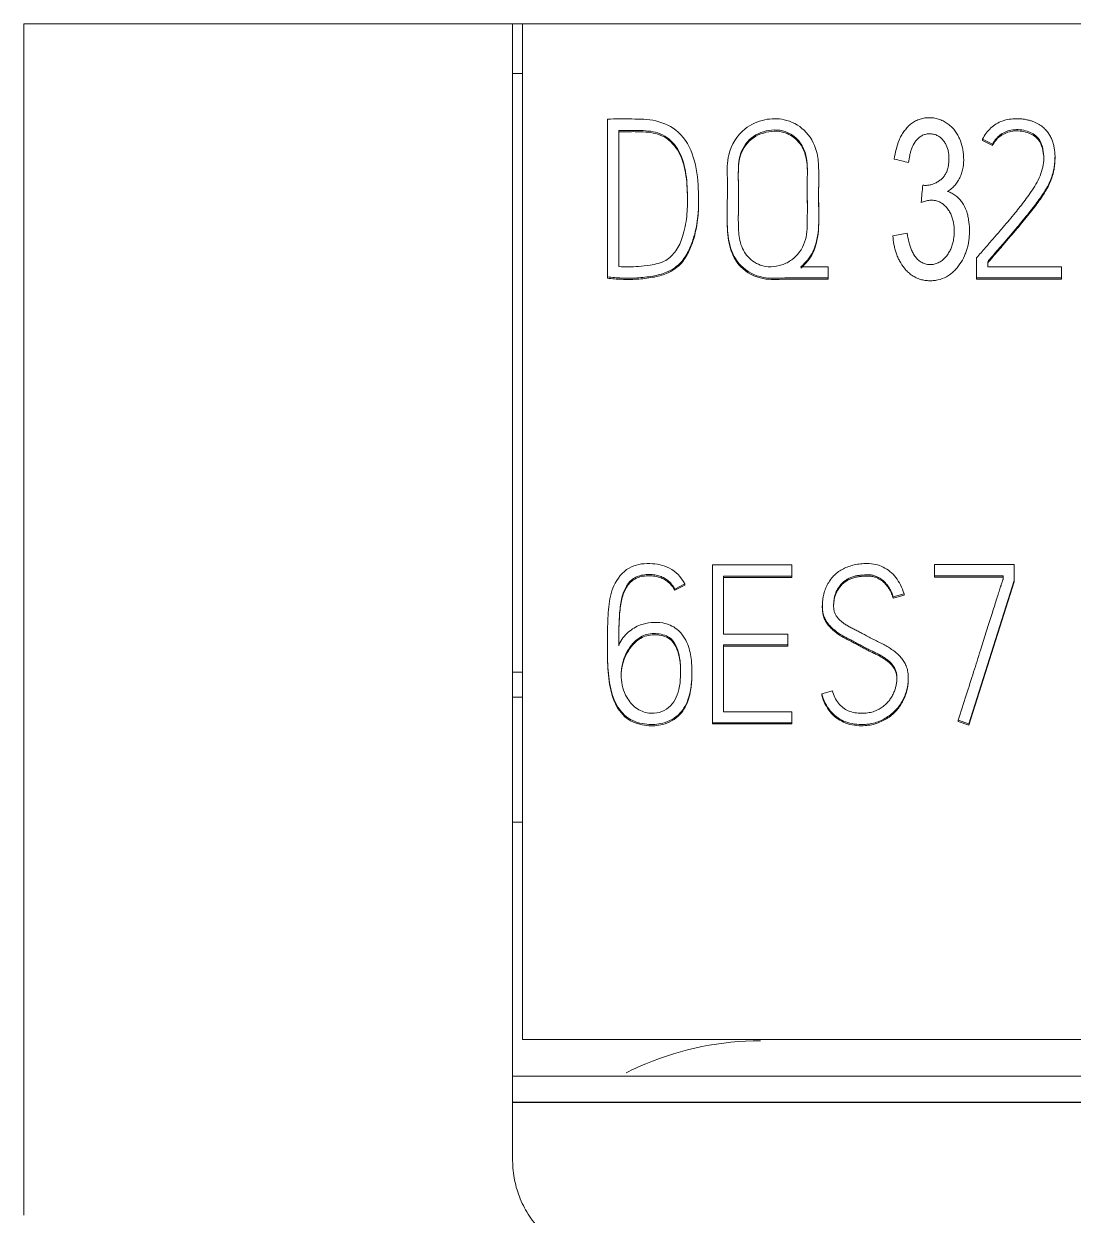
# Model space of a CAD drawing. Header units: millimetres. Extents: x 0 to 594, y 0 to 420.
# Drawn here: x 235.37 to 245.89, y 360.66 to 372.6 of the extents above; entities that cross this region are included whole.
import ezdxf

# ---------------------------------------------------------------- set-up
doc = ezdxf.new("R2010")
doc.units = ezdxf.units.MM
doc.layers.add('1', color=7, linetype='Continuous')

msp = doc.modelspace()

# ---------------------------------------------------------------- linework, layer by layer
at = {"layer": '1', "color": 7, "linetype": 'Continuous', "lineweight": 13}
for p, q in [((240.271, 372.601), (235.371, 372.601)), ((240.371, 372.601), (240.271, 372.601)), ((240.371, 362.417), (240.371, 372.601)), ((265.171, 372.601), (240.371, 372.601)), ((240.371, 372.101), (240.271, 372.101)), ((241.22, 371.644), (241.22, 370.064)), ((241.334, 371.532), (241.334, 370.167)), ((244.982, 371.444), (244.982, 371.431)), ((245.081, 371.393), (244.982, 371.444)), ((245.081, 371.381), (244.982, 371.431)), ((245.081, 371.393), (245.081, 371.381)), ((245.707, 371.252), (245.707, 371.264)), ((242.422, 371.132), (242.422, 371.119)), ((243.224, 370.989), (243.224, 370.976)), ((243.339, 371.055), (243.339, 371.068)), ((242.135, 370.826), (242.135, 370.839)), ((242.42, 370.675), (242.42, 370.662)), ((243.435, 370.165), (243.16, 370.165)), ((243.435, 370.053), (243.435, 370.165)), ((244.922, 370.053), (244.922, 370.255)), ((245.033, 370.216), (245.033, 370.163)), ((245.033, 370.163), (245.774, 370.163)), ((245.774, 370.163), (245.774, 370.053)), ((241.22, 370.064), (241.22, 370.051)), ((243.435, 370.053), (243.435, 370.04)), ((244.922, 370.053), (244.922, 370.04)), ((245.774, 370.053), (244.922, 370.053)), ((245.774, 370.04), (244.922, 370.04)), ((245.774, 370.053), (245.774, 370.04)), ((242.275, 367.176), (242.275, 365.594)), ((243.071, 367.176), (242.275, 367.176)), ((243.071, 367.064), (243.071, 367.176)), ((244.5, 367.179), (244.5, 367.066)), ((245.299, 367.179), (244.5, 367.179)), ((245.299, 367.018), (245.299, 367.179)), ((242.386, 366.483), (242.386, 367.064)), ((242.386, 367.064), (243.071, 367.064)), ((242.386, 367.051), (243.071, 367.051)), ((243.071, 367.064), (243.071, 367.051)), ((244.5, 367.066), (244.5, 367.054)), ((244.5, 367.066), (245.188, 367.066)), ((244.5, 367.054), (245.188, 367.054)), ((245.188, 367.066), (245.188, 367.035)), ((241.997, 366.987), (241.895, 366.934)), ((241.997, 366.974), (241.895, 366.922)), ((241.895, 366.934), (241.895, 366.922)), ((241.997, 366.987), (241.997, 366.974)), ((244.844, 365.583), (245.299, 367.018)), ((244.844, 365.57), (245.299, 367.005)), ((245.299, 367.018), (245.299, 367.005)), ((244.194, 366.886), (244.085, 366.855)), ((244.194, 366.873), (244.085, 366.842)), ((244.085, 366.855), (244.085, 366.842)), ((244.194, 366.886), (244.194, 366.873)), ((243.375, 366.766), (243.375, 366.753)), ((243.029, 366.483), (242.386, 366.483)), ((243.029, 366.373), (243.029, 366.483)), ((241.22, 366.391), (241.22, 366.379)), ((242.386, 365.704), (242.386, 366.373)), ((242.386, 366.373), (243.029, 366.373)), ((242.386, 366.36), (243.029, 366.36)), ((243.029, 366.373), (243.029, 366.36)), ((240.271, 366.101), (240.371, 366.101)), ((242.068, 366.089), (242.068, 366.102)), ((244.236, 366.028), (244.236, 366.04)), ((240.371, 365.851), (240.271, 365.851)), ((243.369, 365.882), (243.477, 365.913)), ((243.369, 365.882), (243.369, 365.869)), ((243.071, 365.704), (242.386, 365.704)), ((243.071, 365.594), (243.071, 365.704)), ((244.738, 365.618), (244.738, 365.605)), ((244.738, 365.618), (244.844, 365.583)), ((242.275, 365.594), (243.071, 365.594)), ((242.275, 365.594), (242.275, 365.581)), ((242.275, 365.581), (243.071, 365.581)), ((243.071, 365.594), (243.071, 365.581)), ((244.738, 365.605), (244.844, 365.57)), ((244.844, 365.583), (244.844, 365.57)), ((240.371, 364.595), (240.271, 364.595)), ((265.171, 362.417), (240.371, 362.417)), ((265.271, 362.05), (240.271, 362.05)), ((240.271, 361.786), (240.271, 361.2))]:
    msp.add_line(p, q, dxfattribs=at)
at = {"layer": '1', "color": 7, "linetype": 'Continuous', "lineweight": 25}
msp.add_line((265.271, 361.786), (240.271, 361.786), dxfattribs=at)
at = {"layer": '1', "color": 7, "linetype": 'Continuous', "lineweight": 13}
for points, knots in [([(235.371, 372.601), (235.371, 371.516), (235.371, 367.911), (235.371, 363.929), (235.371, 361.031), (235.371, 360.656)], [0, 0, 0, 0, 0.272684, 0.906013, 1, 1, 1, 1]), ([(240.271, 372.601), (240.271, 371.516), (240.271, 367.913), (240.271, 364.307), (240.271, 361.786)], [0, 0, 0, 0, 0.301146, 1, 1, 1, 1]), ([(241.22, 370.064), (241.268, 370.058), (241.366, 370.05), (241.518, 370.05), (241.67, 370.068), (241.831, 370.105), (241.965, 370.2), (242.044, 370.336), (242.1, 370.489), (242.136, 370.694), (242.137, 370.963), (242.104, 371.258), (241.962, 371.526), (241.711, 371.645), (241.464, 371.646), (241.302, 371.649), (241.22, 371.644)], [0, 0, 0, 0, 0.048928, 0.10152, 0.156673, 0.206259, 0.270351, 0.31956, 0.366981, 0.439378, 0.534587, 0.645045, 0.746603, 0.832762, 0.916147, 1, 1, 1, 1]), ([(243.16, 370.165), (243.211, 370.21), (243.308, 370.326), (243.348, 370.584), (243.333, 370.866), (243.344, 371.116), (243.324, 371.351), (243.214, 371.546), (243.007, 371.654), (242.787, 371.651), (242.561, 371.549), (242.415, 371.315), (242.424, 371.067), (242.424, 370.825), (242.415, 370.582), (242.445, 370.343), (242.56, 370.146), (242.767, 370.039), (242.976, 370.055), (243.193, 370.052), (243.339, 370.053), (243.435, 370.053)], [0, 0, 0, 0, 0.043075, 0.102648, 0.168978, 0.235307, 0.271956, 0.327443, 0.378109, 0.421433, 0.470555, 0.539532, 0.59211, 0.636178, 0.703998, 0.756984, 0.796657, 0.853885, 0.901986, 0.93541, 1, 1, 1, 1]), ([(244.096, 371.245), (244.1, 371.277), (244.106, 371.309), (244.122, 371.373), (244.132, 371.404), (244.151, 371.449), (244.158, 371.464), (244.174, 371.493), (244.183, 371.507), (244.202, 371.533), (244.212, 371.546), (244.234, 371.571), (244.258, 371.594), (244.285, 371.613), (244.306, 371.625), (244.314, 371.629), (244.329, 371.636), (244.352, 371.645), (244.375, 371.652), (244.4, 371.656), (244.408, 371.657), (244.425, 371.659), (244.433, 371.659), (244.458, 371.66), (244.474, 371.659), (244.499, 371.656), (244.507, 371.654), (244.523, 371.651), (244.547, 371.644), (244.57, 371.635), (244.592, 371.624), (244.6, 371.62), (244.614, 371.611), (244.621, 371.607), (244.641, 371.593), (244.654, 371.582), (244.672, 371.565), (244.678, 371.559), (244.689, 371.547), (244.705, 371.528), (244.719, 371.508), (244.735, 371.48), (244.743, 371.465), (244.763, 371.42), (244.773, 371.389), (244.784, 371.341), (244.786, 371.325), (244.79, 371.292), (244.791, 371.276), (244.793, 371.227), (244.791, 371.194), (244.784, 371.154), (244.782, 371.145), (244.778, 371.129), (244.772, 371.105), (244.764, 371.082), (244.754, 371.06), (244.75, 371.053), (244.743, 371.038), (244.739, 371.031), (244.726, 371.01), (244.706, 370.983), (244.683, 370.96), (244.658, 370.938), (244.645, 370.928), (244.631, 370.919)], [0, 0, 0, 0, 0.0625, 0.0625, 0.125, 0.125, 0.15625, 0.15625, 0.1875, 0.1875, 0.21875, 0.21875, 0.25, 0.28125, 0.28125, 0.296875, 0.296875, 0.3125, 0.34375, 0.34375, 0.359375, 0.359375, 0.375, 0.375, 0.40625, 0.40625, 0.421875, 0.421875, 0.4375, 0.46875, 0.46875, 0.484375, 0.484375, 0.5, 0.5, 0.53125, 0.53125, 0.546875, 0.546875, 0.5625, 0.59375, 0.59375, 0.625, 0.625, 0.6875, 0.6875, 0.71875, 0.71875, 0.75, 0.75, 0.8125, 0.8125, 0.828125, 0.828125, 0.84375, 0.875, 0.875, 0.890625, 0.890625, 0.90625, 0.90625, 0.9375, 0.96875, 0.96875, 1, 1, 1, 1]), ([(244.982, 371.444), (245.001, 371.487), (245.057, 371.562), (245.179, 371.637), (245.287, 371.65), (245.363, 371.648), (245.402, 371.644), (245.438, 371.636), (245.471, 371.627), (245.501, 371.616), (245.528, 371.603), (245.553, 371.589), (245.575, 371.574), (245.594, 371.558), (245.611, 371.541), (245.626, 371.525), (245.643, 371.502), (245.662, 371.472), (245.68, 371.433), (245.692, 371.392), (245.701, 371.351), (245.706, 371.308), (245.708, 371.267), (245.707, 371.228), (245.703, 371.19), (245.698, 371.154), (245.69, 371.118), (245.681, 371.084), (245.667, 371.045), (245.648, 370.999), (245.618, 370.945), (245.581, 370.886), (245.538, 370.824), (245.488, 370.758), (245.433, 370.689), (245.374, 370.616), (245.311, 370.541), (245.244, 370.462), (245.175, 370.382), (245.104, 370.299), (245.057, 370.244), (245.033, 370.216)], [0, 0, 0, 0, 0.061339, 0.118477, 0.180647, 0.199061, 0.216082, 0.231833, 0.246526, 0.260308, 0.273254, 0.285426, 0.29689, 0.307753, 0.31802, 0.327627, 0.336606, 0.355189, 0.37361, 0.392165, 0.410785, 0.42927, 0.447741, 0.464235, 0.480574, 0.496814, 0.51268, 0.527892, 0.542508, 0.566365, 0.593275, 0.623397, 0.656474, 0.692185, 0.730563, 0.771282, 0.814001, 0.858722, 0.904903, 0.951996, 1, 1, 1, 1]), ([(241.334, 370.167), (241.4, 370.163), (241.506, 370.163), (241.664, 370.181), (241.806, 370.212), (241.918, 370.325), (241.985, 370.481), (242.021, 370.667), (242.026, 370.888), (242.013, 371.119), (241.946, 371.347), (241.784, 371.507), (241.592, 371.534), (241.445, 371.532), (241.363, 371.532), (241.334, 371.532)], [0, 0, 0, 0, 0.085013, 0.135874, 0.205821, 0.265138, 0.333279, 0.422662, 0.50952, 0.618636, 0.722487, 0.80996, 0.894466, 0.962458, 1, 1, 1, 1]), ([(242.023, 370.822), (242.023, 370.834), (242.023, 370.93), (242.013, 371.107), (241.946, 371.334), (241.784, 371.495), (241.592, 371.521), (241.445, 371.519), (241.363, 371.519), (241.334, 371.519)], [0, 0, 0, 0, 0.030851, 0.246457, 0.451657, 0.624495, 0.791473, 0.92582, 1, 1, 1, 1]), ([(242.784, 371.519), (242.749, 371.508), (242.648, 371.461), (242.555, 371.335), (242.529, 371.152), (242.536, 370.971), (242.534, 370.771), (242.532, 370.59), (242.538, 370.425), (242.606, 370.27), (242.764, 370.155), (242.939, 370.162), (243.105, 370.247), (243.22, 370.405), (243.225, 370.628), (243.225, 370.846), (243.223, 371.062), (243.229, 371.266), (243.15, 371.437), (243.022, 371.524), (242.893, 371.542), (242.819, 371.53), (242.784, 371.519)], [0, 0, 0, 0, 0.03125, 0.09375, 0.125, 0.1875, 0.25, 0.296875, 0.34375, 0.390625, 0.4375, 0.5, 0.53125, 0.59375, 0.65625, 0.71875, 0.78125, 0.84375, 0.890625, 0.9375, 0.96875, 1, 1, 1, 1]), ([(242.784, 371.506), (242.749, 371.496), (242.648, 371.448), (242.555, 371.323), (242.529, 371.14), (242.536, 370.958), (242.534, 370.777), (242.533, 370.67), (242.533, 370.635)], [0, 0, 0, 0, 0.111489, 0.334467, 0.445956, 0.668934, 0.891911, 1, 1, 1, 1]), ([(243.225, 371.11), (243.225, 371.163), (243.22, 371.272), (243.15, 371.425), (243.022, 371.512), (242.893, 371.529), (242.819, 371.517), (242.784, 371.506)], [0, 0, 0, 0, 0.226006, 0.458204, 0.690402, 0.845201, 1, 1, 1, 1]), ([(244.382, 370.983), (244.388, 370.982), (244.394, 370.981), (244.403, 370.98), (244.406, 370.98), (244.412, 370.98), (244.422, 370.981), (244.431, 370.982), (244.443, 370.983), (244.449, 370.984), (244.467, 370.988), (244.479, 370.992), (244.502, 371.001), (244.513, 371.006), (244.535, 371.018), (244.545, 371.025), (244.559, 371.036), (244.564, 371.04), (244.573, 371.048), (244.578, 371.052), (244.591, 371.066), (244.598, 371.075), (244.611, 371.096), (244.617, 371.107), (244.626, 371.129), (244.63, 371.141), (244.636, 371.164), (244.638, 371.176), (244.642, 371.2), (244.643, 371.212), (244.644, 371.236), (244.644, 371.248), (244.644, 371.272), (244.643, 371.284), (244.64, 371.308), (244.638, 371.321), (244.629, 371.356), (244.62, 371.379), (244.602, 371.411), (244.595, 371.421), (244.58, 371.44), (244.572, 371.449), (244.553, 371.466), (244.543, 371.473), (244.522, 371.484), (244.51, 371.489), (244.486, 371.495), (244.474, 371.497), (244.449, 371.498), (244.437, 371.498), (244.413, 371.494), (244.4, 371.491), (244.378, 371.482), (244.367, 371.476), (244.352, 371.465), (244.347, 371.461), (244.337, 371.453), (244.333, 371.449), (244.32, 371.436), (244.312, 371.427), (244.291, 371.396), (244.281, 371.375), (244.268, 371.341), (244.264, 371.329), (244.257, 371.305), (244.254, 371.294), (244.247, 371.258), (244.243, 371.234), (244.24, 371.21)], [0, 0, 0, 0, 0.015625, 0.015625, 0.023437, 0.023437, 0.03125, 0.046875, 0.046875, 0.0625, 0.0625, 0.09375, 0.09375, 0.125, 0.125, 0.15625, 0.15625, 0.171875, 0.171875, 0.1875, 0.1875, 0.21875, 0.21875, 0.25, 0.25, 0.28125, 0.28125, 0.3125, 0.3125, 0.34375, 0.34375, 0.375, 0.375, 0.40625, 0.40625, 0.4375, 0.4375, 0.5, 0.5, 0.53125, 0.53125, 0.5625, 0.5625, 0.59375, 0.59375, 0.625, 0.625, 0.65625, 0.65625, 0.6875, 0.6875, 0.71875, 0.71875, 0.75, 0.75, 0.765625, 0.765625, 0.78125, 0.78125, 0.8125, 0.8125, 0.875, 0.875, 0.90625, 0.90625, 0.9375, 0.9375, 1, 1, 1, 1]), ([(244.922, 370.255), (244.951, 370.289), (245.006, 370.353), (245.09, 370.448), (245.185, 370.559), (245.289, 370.68), (245.397, 370.817), (245.498, 370.956), (245.583, 371.115), (245.606, 371.297), (245.555, 371.469), (245.408, 371.54), (245.273, 371.546), (245.148, 371.493), (245.1, 371.431), (245.081, 371.393)], [0, 0, 0, 0, 0.068794, 0.128406, 0.193582, 0.291346, 0.373604, 0.45943, 0.554437, 0.645803, 0.738171, 0.803969, 0.878932, 0.940491, 1, 1, 1, 1]), ([(245.595, 371.247), (245.595, 371.26), (245.591, 371.334), (245.555, 371.456), (245.408, 371.527), (245.273, 371.533), (245.148, 371.48), (245.1, 371.418), (245.081, 371.381)], [0, 0, 0, 0, 0.051721, 0.299015, 0.475174, 0.675868, 0.840679, 1, 1, 1, 1]), ([(245.707, 371.253), (245.707, 371.253), (245.707, 371.241), (245.707, 371.215), (245.703, 371.178), (245.698, 371.141), (245.69, 371.105), (245.681, 371.072), (245.667, 371.033), (245.648, 370.986), (245.618, 370.932), (245.581, 370.873), (245.538, 370.811), (245.488, 370.745), (245.433, 370.676), (245.374, 370.603), (245.311, 370.528), (245.244, 370.45), (245.175, 370.369), (245.104, 370.287), (245.057, 370.231), (245.033, 370.203)], [0, 0, 0, 0, 0.000351, 0.030208, 0.059783, 0.089178, 0.117897, 0.145433, 0.17189, 0.215074, 0.263783, 0.318309, 0.378181, 0.442821, 0.512289, 0.585996, 0.663321, 0.744272, 0.827864, 0.913107, 1, 1, 1, 1]), ([(242.422, 371.118), (242.422, 371.093), (242.424, 371.035), (242.424, 370.978), (242.424, 370.946)], [0, 0, 0, 0, 0.44169, 1, 1, 1, 1]), ([(243.16, 370.152), (243.211, 370.197), (243.308, 370.314), (243.348, 370.572), (243.334, 370.823), (243.339, 370.988), (243.339, 371.055)], [0, 0, 0, 0, 0.200742, 0.478373, 0.787489, 1, 1, 1, 1]), ([(243.225, 370.746), (243.225, 370.775), (243.224, 370.852), (243.224, 370.928), (243.224, 370.976)], [0, 0, 0, 0, 0.379538, 1, 1, 1, 1]), ([(244.631, 370.919), (244.646, 370.915), (244.667, 370.906), (244.688, 370.894), (244.701, 370.886), (244.707, 370.881), (244.726, 370.867), (244.737, 370.857), (244.753, 370.839), (244.758, 370.833), (244.768, 370.821), (244.773, 370.815), (244.794, 370.782), (244.808, 370.755), (244.824, 370.711), (244.828, 370.696), (244.836, 370.666), (244.839, 370.651), (244.846, 370.605), (244.849, 370.575), (244.85, 370.528), (244.85, 370.513), (244.849, 370.482), (244.848, 370.466), (244.843, 370.421), (244.838, 370.39), (244.826, 370.346), (244.822, 370.331), (244.811, 370.302), (244.806, 370.287), (244.787, 370.245), (244.771, 370.218), (244.745, 370.18), (244.736, 370.167), (244.716, 370.143), (244.695, 370.12), (244.671, 370.1), (244.652, 370.086), (244.646, 370.082), (244.633, 370.073), (244.626, 370.069), (244.592, 370.05), (244.563, 370.04), (244.525, 370.031), (244.517, 370.03), (244.502, 370.027), (244.494, 370.027), (244.471, 370.025), (244.455, 370.024), (244.432, 370.025), (244.424, 370.026), (244.408, 370.028), (244.4, 370.029), (244.377, 370.033), (244.347, 370.041), (244.319, 370.053), (244.298, 370.064), (244.291, 370.068), (244.278, 370.076), (244.259, 370.089), (244.241, 370.104), (244.219, 370.126), (244.208, 370.138), (244.198, 370.15)], [0, 0, 0, 0, 0.03125, 0.046875, 0.046875, 0.0625, 0.0625, 0.09375, 0.09375, 0.109375, 0.109375, 0.125, 0.125, 0.1875, 0.1875, 0.21875, 0.21875, 0.25, 0.25, 0.3125, 0.3125, 0.34375, 0.34375, 0.375, 0.375, 0.4375, 0.4375, 0.46875, 0.46875, 0.5, 0.5, 0.5625, 0.5625, 0.59375, 0.59375, 0.625, 0.65625, 0.65625, 0.671875, 0.671875, 0.6875, 0.6875, 0.75, 0.75, 0.765625, 0.765625, 0.78125, 0.78125, 0.8125, 0.8125, 0.828125, 0.828125, 0.84375, 0.84375, 0.875, 0.90625, 0.90625, 0.921875, 0.921875, 0.9375, 0.96875, 0.96875, 1, 1, 1, 1]), ([(241.22, 370.051), (241.268, 370.045), (241.366, 370.037), (241.518, 370.038), (241.67, 370.055), (241.831, 370.093), (241.965, 370.187), (242.044, 370.323), (242.1, 370.477), (242.13, 370.646), (242.135, 370.771), (242.135, 370.827)], [0, 0, 0, 0, 0.098443, 0.204258, 0.315227, 0.414995, 0.543949, 0.642959, 0.738369, 0.884032, 1, 1, 1, 1]), ([(244.226, 370.501), (244.23, 370.472), (244.235, 370.443), (244.246, 370.4), (244.25, 370.386), (244.259, 370.358), (244.264, 370.344), (244.276, 370.317), (244.282, 370.304), (244.293, 370.285), (244.297, 370.278), (244.306, 370.266), (244.31, 370.26), (244.325, 370.244), (244.336, 370.233), (244.353, 370.22), (244.359, 370.215), (244.372, 370.208), (244.379, 370.204), (244.392, 370.198), (244.399, 370.196), (244.414, 370.192), (244.428, 370.189), (244.443, 370.187), (244.458, 370.187), (244.466, 370.187), (244.488, 370.189), (244.503, 370.192), (244.524, 370.199), (244.531, 370.202), (244.544, 370.208), (244.551, 370.212), (244.57, 370.224), (244.581, 370.233), (244.603, 370.253), (244.613, 370.264), (244.631, 370.288), (244.639, 370.3), (244.654, 370.326), (244.667, 370.352), (244.676, 370.38), (244.682, 370.401), (244.684, 370.408), (244.688, 370.423), (244.689, 370.43), (244.695, 370.466), (244.697, 370.495), (244.697, 370.539), (244.696, 370.554), (244.694, 370.583), (244.689, 370.612), (244.682, 370.64), (244.676, 370.661), (244.673, 370.668), (244.668, 370.682), (244.665, 370.689), (244.655, 370.709), (244.648, 370.722), (244.635, 370.74), (244.631, 370.746), (244.622, 370.757), (244.617, 370.763), (244.602, 370.779), (244.591, 370.789), (244.573, 370.802), (244.566, 370.806), (244.553, 370.813), (244.547, 370.816), (244.526, 370.824), (244.512, 370.828), (244.49, 370.831), (244.482, 370.832), (244.467, 370.832), (244.46, 370.832), (244.445, 370.831), (244.438, 370.83), (244.423, 370.827), (244.416, 370.825), (244.394, 370.82), (244.38, 370.815), (244.366, 370.81)], [0, 0, 0, 0, 0.0625, 0.0625, 0.09375, 0.09375, 0.125, 0.125, 0.15625, 0.15625, 0.171875, 0.171875, 0.1875, 0.1875, 0.21875, 0.21875, 0.234375, 0.234375, 0.25, 0.25, 0.265625, 0.265625, 0.28125, 0.296875, 0.296875, 0.3125, 0.3125, 0.34375, 0.34375, 0.359375, 0.359375, 0.375, 0.375, 0.40625, 0.40625, 0.4375, 0.4375, 0.46875, 0.46875, 0.5, 0.53125, 0.53125, 0.546875, 0.546875, 0.5625, 0.5625, 0.625, 0.625, 0.65625, 0.65625, 0.6875, 0.71875, 0.71875, 0.734375, 0.734375, 0.75, 0.75, 0.78125, 0.78125, 0.796875, 0.796875, 0.8125, 0.8125, 0.84375, 0.84375, 0.859375, 0.859375, 0.875, 0.875, 0.90625, 0.90625, 0.921875, 0.921875, 0.9375, 0.9375, 0.953125, 0.953125, 0.96875, 0.96875, 1, 1, 1, 1]), ([(242.42, 370.662), (242.42, 370.624), (242.423, 370.507), (242.445, 370.33), (242.56, 370.133), (242.767, 370.026), (242.976, 370.042), (243.193, 370.039), (243.339, 370.04), (243.435, 370.04)], [0, 0, 0, 0, 0.081096, 0.245586, 0.368745, 0.546401, 0.695727, 0.799486, 1, 1, 1, 1]), ([(244.198, 370.15), (244.18, 370.173), (244.163, 370.197), (244.143, 370.236), (244.136, 370.249), (244.125, 370.276), (244.119, 370.29), (244.11, 370.318), (244.106, 370.332), (244.099, 370.36), (244.095, 370.374), (244.087, 370.417), (244.084, 370.446), (244.082, 370.475)], [0, 0, 0, 0, 0.25, 0.25, 0.375, 0.375, 0.5, 0.5, 0.625, 0.625, 0.75, 0.75, 1, 1, 1, 1]), ([(241.334, 366.377), (241.359, 366.426), (241.42, 366.502), (241.539, 366.579), (241.662, 366.601), (241.789, 366.6), (241.938, 366.538), (242.034, 366.387), (242.069, 366.206), (242.071, 366.025), (242.044, 365.841), (241.958, 365.671), (241.791, 365.579), (241.606, 365.569), (241.417, 365.622), (241.281, 365.799), (241.23, 366.028), (241.219, 366.276), (241.22, 366.52), (241.23, 366.752), (241.269, 366.977), (241.418, 367.165), (241.643, 367.203), (241.86, 367.157), (241.956, 367.057), (241.997, 366.987)], [0, 0, 0, 0, 0.03564, 0.067865, 0.092923, 0.119268, 0.154068, 0.197126, 0.234707, 0.279879, 0.320329, 0.360962, 0.405677, 0.442102, 0.485709, 0.532505, 0.586175, 0.644312, 0.701767, 0.753421, 0.803151, 0.856352, 0.904259, 0.950465, 1, 1, 1, 1]), ([(243.477, 365.913), (243.486, 365.868), (243.526, 365.786), (243.634, 365.701), (243.744, 365.686), (243.828, 365.691), (243.884, 365.702), (243.933, 365.723), (243.976, 365.749), (244.013, 365.779), (244.044, 365.813), (244.069, 365.849), (244.09, 365.888), (244.105, 365.928), (244.115, 365.967), (244.122, 366.005), (244.124, 366.043), (244.121, 366.082), (244.111, 366.121), (244.094, 366.154), (244.071, 366.184), (244.044, 366.211), (244.013, 366.235), (243.978, 366.258), (243.94, 366.28), (243.898, 366.3), (243.855, 366.32), (243.811, 366.342), (243.765, 366.367), (243.719, 366.392), (243.672, 366.417), (243.625, 366.441), (243.58, 366.465), (243.538, 366.491), (243.499, 366.52), (243.464, 366.55), (243.434, 366.584), (243.408, 366.621), (243.389, 366.663), (243.377, 366.711), (243.374, 366.766), (243.378, 366.824), (243.388, 366.883), (243.406, 366.939), (243.43, 366.989), (243.461, 367.035), (243.496, 367.075), (243.538, 367.11), (243.586, 367.139), (243.639, 367.161), (243.696, 367.178), (243.759, 367.187), (243.83, 367.191), (243.908, 367.184), (243.986, 367.157), (244.056, 367.112), (244.115, 367.051), (244.162, 366.974), (244.185, 366.916), (244.194, 366.886)], [0, 0, 0, 0, 0.042395, 0.079774, 0.121236, 0.140075, 0.157254, 0.173247, 0.188397, 0.202796, 0.216711, 0.230265, 0.243508, 0.256652, 0.269293, 0.280934, 0.291684, 0.304893, 0.316879, 0.328106, 0.339273, 0.350814, 0.362909, 0.375637, 0.388999, 0.403044, 0.417696, 0.432849, 0.448511, 0.464937, 0.481153, 0.497163, 0.51278, 0.527863, 0.542482, 0.556645, 0.570443, 0.584077, 0.597961, 0.612786, 0.629037, 0.64828, 0.666584, 0.684253, 0.701354, 0.717933, 0.734308, 0.750738, 0.767515, 0.784992, 0.803232, 0.822275, 0.842375, 0.868294, 0.892965, 0.917787, 0.943448, 0.970498, 1, 1, 1, 1]), ([(241.895, 366.934), (241.887, 366.949), (241.87, 366.978), (241.835, 367.015), (241.794, 367.044), (241.747, 367.064), (241.696, 367.077), (241.638, 367.081), (241.577, 367.077), (241.519, 367.061), (241.471, 367.034), (241.433, 366.996), (241.402, 366.949), (241.378, 366.893), (241.36, 366.828), (241.348, 366.754), (241.341, 366.672), (241.337, 366.581), (241.334, 366.482), (241.334, 366.413), (241.334, 366.377)], [0, 0, 0, 0, 0.043481, 0.085549, 0.127923, 0.170971, 0.214845, 0.260884, 0.317917, 0.367656, 0.41257, 0.456833, 0.503792, 0.555243, 0.612421, 0.675966, 0.746378, 0.823872, 0.908402, 1, 1, 1, 1]), ([(241.895, 366.922), (241.887, 366.937), (241.87, 366.965), (241.835, 367.002), (241.794, 367.031), (241.747, 367.052), (241.696, 367.064), (241.638, 367.068), (241.577, 367.064), (241.519, 367.049), (241.471, 367.021), (241.433, 366.983), (241.402, 366.937), (241.378, 366.88), (241.36, 366.815), (241.348, 366.741), (241.341, 366.659), (241.337, 366.568), (241.334, 366.469), (241.334, 366.4), (241.334, 366.365)], [0, 0, 0, 0, 0.043481, 0.085549, 0.127923, 0.170971, 0.214845, 0.260884, 0.317917, 0.367656, 0.41257, 0.456833, 0.503792, 0.555243, 0.612421, 0.675966, 0.746378, 0.823872, 0.908402, 1, 1, 1, 1]), ([(244.085, 366.855), (244.083, 366.862), (244.078, 366.877), (244.069, 366.9), (244.058, 366.925), (244.044, 366.95), (244.027, 366.974), (244.008, 366.997), (243.986, 367.019), (243.96, 367.038), (243.931, 367.055), (243.899, 367.068), (243.862, 367.076), (243.828, 367.078), (243.795, 367.076), (243.763, 367.073), (243.727, 367.069), (243.69, 367.061), (243.652, 367.047), (243.616, 367.027), (243.582, 367.002), (243.552, 366.969), (243.524, 366.931), (243.503, 366.883), (243.491, 366.826), (243.487, 366.772), (243.49, 366.727), (243.499, 366.694), (243.514, 366.664), (243.535, 366.638), (243.559, 366.613), (243.587, 366.591), (243.62, 366.57), (243.655, 366.55), (243.693, 366.53), (243.734, 366.51), (243.776, 366.488), (243.821, 366.465), (243.868, 366.439), (243.917, 366.414), (243.966, 366.39), (244.014, 366.365), (244.059, 366.337), (244.101, 366.308), (244.139, 366.275), (244.172, 366.238), (244.2, 366.197), (244.222, 366.151), (244.234, 366.098), (244.238, 366.041), (244.234, 365.983), (244.223, 365.926), (244.205, 365.871), (244.181, 365.817), (244.15, 365.767), (244.113, 365.721), (244.07, 365.681), (244.02, 365.645), (243.964, 365.615), (243.904, 365.592), (243.837, 365.579), (243.76, 365.574), (243.675, 365.581), (243.588, 365.607), (243.513, 365.652), (243.45, 365.713), (243.401, 365.791), (243.378, 365.851), (243.369, 365.882)], [0, 0, 0, 0, 0.006902, 0.014527, 0.0229, 0.03171, 0.040697, 0.049939, 0.059406, 0.069126, 0.079243, 0.089792, 0.100957, 0.11302, 0.121351, 0.131067, 0.142193, 0.154038, 0.166072, 0.178522, 0.191399, 0.204849, 0.219214, 0.234859, 0.25249, 0.272668, 0.283841, 0.294211, 0.304173, 0.314215, 0.324636, 0.335605, 0.347264, 0.35967, 0.372854, 0.386723, 0.401163, 0.416176, 0.433071, 0.449927, 0.466747, 0.483271, 0.499286, 0.514866, 0.530063, 0.545048, 0.560066, 0.575472, 0.591898, 0.609868, 0.627376, 0.645005, 0.66302, 0.681094, 0.698922, 0.71679, 0.734853, 0.753306, 0.772468, 0.792214, 0.812556, 0.833938, 0.86301, 0.889874, 0.915888, 0.942166, 0.969784, 1, 1, 1, 1]), ([(244.085, 366.842), (244.083, 366.849), (244.078, 366.864), (244.069, 366.888), (244.058, 366.912), (244.044, 366.937), (244.027, 366.961), (244.008, 366.985), (243.986, 367.006), (243.96, 367.026), (243.931, 367.042), (243.899, 367.056), (243.862, 367.063), (243.828, 367.065), (243.795, 367.064), (243.763, 367.061), (243.727, 367.056), (243.69, 367.048), (243.652, 367.034), (243.616, 367.015), (243.582, 366.989), (243.552, 366.957), (243.524, 366.918), (243.503, 366.87), (243.491, 366.815), (243.488, 366.777), (243.488, 366.758)], [0, 0, 0, 0, 0.025535, 0.053746, 0.084726, 0.117324, 0.150572, 0.184768, 0.219795, 0.255756, 0.293187, 0.332218, 0.373527, 0.418158, 0.448979, 0.484928, 0.526094, 0.569916, 0.614442, 0.660505, 0.708148, 0.757909, 0.811058, 0.868941, 0.934177, 1, 1, 1, 1]), ([(245.188, 367.035), (245.187, 367.032), (245.183, 367.022), (245.176, 367), (245.165, 366.966), (245.15, 366.921), (245.133, 366.867), (245.113, 366.804), (245.091, 366.734), (245.067, 366.658), (245.041, 366.578), (245.015, 366.493), (244.987, 366.407), (244.946, 366.277), (244.89, 366.098), (244.816, 365.864), (244.764, 365.702), (244.738, 365.618)], [0, 0, 0, 0, 0.006664, 0.022274, 0.046836, 0.07897, 0.117297, 0.161819, 0.211415, 0.264968, 0.322476, 0.382404, 0.443215, 0.50491, 0.65714, 0.82217, 1, 1, 1, 1]), ([(244.123, 366.03), (244.123, 366.043), (244.121, 366.07), (244.111, 366.108), (244.094, 366.142), (244.071, 366.171), (244.044, 366.198), (244.013, 366.222), (243.978, 366.245), (243.94, 366.267), (243.898, 366.287), (243.855, 366.307), (243.811, 366.33), (243.765, 366.354), (243.719, 366.38), (243.672, 366.405), (243.625, 366.428), (243.58, 366.452), (243.538, 366.479), (243.499, 366.507), (243.464, 366.538), (243.434, 366.572), (243.408, 366.609), (243.389, 366.65), (243.377, 366.698), (243.375, 366.735), (243.375, 366.756), (243.375, 366.759)], [0, 0, 0, 0, 0.037363, 0.072654, 0.105707, 0.138586, 0.172568, 0.20818, 0.245654, 0.284995, 0.326348, 0.369486, 0.414101, 0.460216, 0.508578, 0.556324, 0.603462, 0.649443, 0.693851, 0.736893, 0.778592, 0.819218, 0.85936, 0.900239, 0.943889, 0.991738, 1, 1, 1, 1]), ([(241.704, 366.487), (241.655, 366.489), (241.563, 366.472), (241.437, 366.36), (241.367, 366.209), (241.352, 366.024), (241.392, 365.863), (241.5, 365.734), (241.655, 365.668), (241.856, 365.72), (241.941, 365.903), (241.958, 366.086), (241.952, 366.269), (241.882, 366.454), (241.753, 366.485), (241.704, 366.487)], [0, 0, 0, 0, 0.0625, 0.125, 0.21875, 0.28125, 0.375, 0.4375, 0.5, 0.59375, 0.6875, 0.75, 0.84375, 0.9375, 1, 1, 1, 1]), ([(241.704, 366.475), (241.655, 366.477), (241.563, 366.459), (241.437, 366.347), (241.371, 366.205), (241.359, 366.1), (241.359, 366.063)], [0, 0, 0, 0, 0.232842, 0.465685, 0.814948, 1, 1, 1, 1]), ([(241.955, 366.101), (241.955, 366.153), (241.946, 366.273), (241.882, 366.441), (241.753, 366.473), (241.704, 366.475)], [0, 0, 0, 0, 0.310868, 0.724347, 1, 1, 1, 1]), ([(242.068, 366.091), (242.068, 366.062), (242.065, 365.975), (242.044, 365.829), (241.958, 365.658), (241.791, 365.566), (241.606, 365.556), (241.417, 365.61), (241.281, 365.787), (241.23, 366.016), (241.221, 366.217), (241.22, 366.34), (241.22, 366.379)], [0, 0, 0, 0, 0.047379, 0.146039, 0.245143, 0.354204, 0.443047, 0.549405, 0.663541, 0.794443, 0.936242, 1, 1, 1, 1]), ([(244.236, 366.029), (244.236, 366.029), (244.236, 366.009), (244.234, 365.971), (244.223, 365.914), (244.205, 365.858), (244.181, 365.804), (244.15, 365.754), (244.113, 365.709), (244.07, 365.668), (244.02, 365.632), (243.964, 365.603), (243.904, 365.58), (243.837, 365.566), (243.76, 365.561), (243.675, 365.568), (243.588, 365.595), (243.513, 365.639), (243.45, 365.701), (243.401, 365.779), (243.378, 365.838), (243.369, 365.869)], [0, 0, 0, 0, 0.001261, 0.046083, 0.091213, 0.137331, 0.183601, 0.229241, 0.274983, 0.321224, 0.368462, 0.417518, 0.468068, 0.520144, 0.574882, 0.649305, 0.718077, 0.784672, 0.851944, 0.922648, 1, 1, 1, 1]), ([(242.754, 362.405), (242.36, 362.405), (241.897, 362.31), (241.474, 362.117), (241.41, 362.085)], [0, 0, 0, 0, 0.846072, 1, 1, 1, 1]), ([(240.271, 361.2), (240.271, 361.135), (240.278, 361.07), (240.297, 360.975), (240.305, 360.943), (240.324, 360.881), (240.335, 360.85), (240.373, 360.759), (240.403, 360.702), (240.457, 360.62), (240.476, 360.594), (240.518, 360.542), (240.539, 360.518), (240.608, 360.449), (240.659, 360.408), (240.741, 360.353), (240.769, 360.336), (240.827, 360.305), (240.886, 360.277), (240.947, 360.255), (240.994, 360.24), (241.01, 360.236), (241.042, 360.228), (241.058, 360.224), (241.139, 360.207), (241.205, 360.201), (241.271, 360.201)], [0, 0, 0, 0, 0.125, 0.125, 0.1875, 0.1875, 0.25, 0.25, 0.375, 0.375, 0.4375, 0.4375, 0.5, 0.5, 0.625, 0.625, 0.6875, 0.6875, 0.75, 0.8125, 0.8125, 0.84375, 0.84375, 0.875, 0.875, 1, 1, 1, 1])]:
    msp.add_open_spline(points, degree=3, knots=knots, dxfattribs=at)
for points in [[(244.24, 371.21), (244.192, 371.221), (244.144, 371.233), (244.096, 371.245)], [(244.366, 370.81), (244.371, 370.868), (244.376, 370.925), (244.382, 370.983)], [(244.082, 370.475), (244.13, 370.484), (244.178, 370.493), (244.226, 370.501)]]:
    msp.add_open_spline(points, degree=3, dxfattribs=at)

doc.saveas('drawing.dxf')
